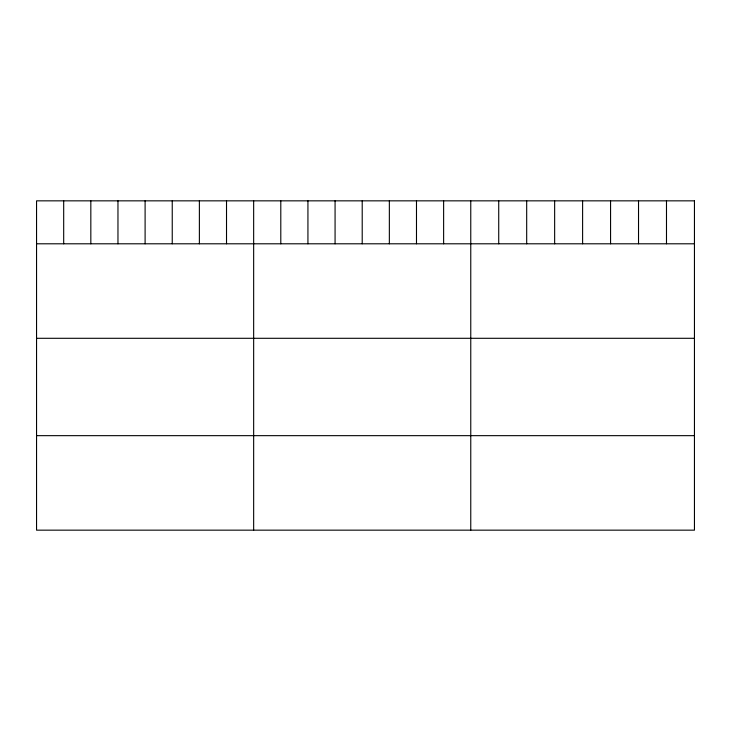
<?xml version="1.0" encoding="UTF-8"?>
<svg xmlns="http://www.w3.org/2000/svg" width="731" height="731" viewBox="0 0 731 731"><rect width="100%" height="100%" fill="white"/><g stroke="black" fill="none" stroke-linecap="round" stroke-linejoin="round"><path stroke-width="1.1" d="M36.55 243.798L694.45 243.798M36.55 338.298L694.45 338.298M36.55 435.658L694.45 435.658M666.489 200.842L666.489 243.798M638.528 200.842L638.528 243.798M610.568 200.842L610.568 243.798M582.607 200.842L582.607 243.798M554.646 200.842L554.646 243.798M526.685 200.842L526.685 243.798M498.725 200.842L498.725 243.798M470.764 200.842L470.764 530.158M443.626 200.842L443.626 243.798M416.487 200.842L416.487 243.798M389.349 200.842L389.349 243.798M362.21 200.842L362.21 243.798M335.072 200.842L335.072 243.798M307.934 200.842L307.934 243.798M280.795 200.842L280.795 243.798M253.657 200.842L253.657 530.158M226.519 200.842L226.519 243.798M199.38 200.842L199.38 243.798M172.242 200.842L172.242 243.798M145.103 200.842L145.103 243.798M117.965 200.842L117.965 243.798M90.827 200.842L90.827 243.798M63.688 200.842L63.688 243.798M694.45 200.842L36.55 200.842L36.55 530.158L694.45 530.158L694.45 200.842"/></g></svg>
